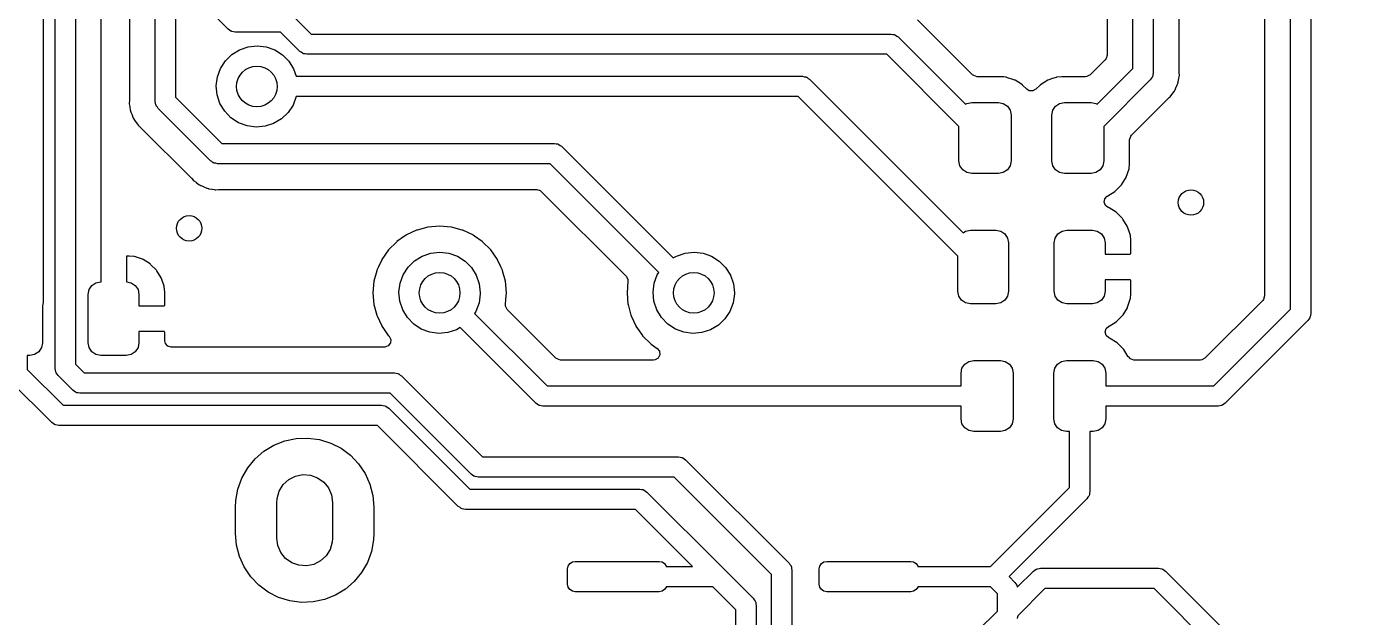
# Model space of a CAD drawing. Extents: x 83 to 135, y -230 to -45.
# Drawn here: x 108.46 to 134.55, y -110.03 to -98.39 of the extents above; entities that cross this region are included whole.
import ezdxf

# ---------------------------------------------------------------- set-up
doc = ezdxf.new("R2010")
doc.units = 0
doc.layers.add('BLACK', color=7, linetype='CONTINUOUS')

msp = doc.modelspace()

# ---------------------------------------------------------------- linework, layer by layer
at = {"layer": 'BLACK', "linetype": 'CONTINUOUS'}
for p, q in [((108.785, -73.149), (108.785, -103.825)), ((109.02, -105.122), (109.02, -73.2787)), ((109.42, -73.3618), (109.42, -105.039)), ((109.928, -103.415), (109.928, -73.6247)), ((110.482, -86.1517), (110.482, -99.8337)), ((110.991, -99.8626), (110.991, -86.1267)), ((111.391, -86.2099), (111.391, -99.7797)), ((133.328, -103.956), (133.328, -92.5661)), ((133.728, -92.4833), (133.728, -104.039)), ((132.819, -92.829), (132.819, -103.693)), ((130.228, -99.2153), (130.228, -96.558)), ((130.628, -96.558), (130.628, -99.2985)), ((129.72, -97.1925), (129.72, -98.9525)), ((131.137, -99.2735), (131.137, -97.1925)), ((112.422, -98.4394), (111.649, -97.666)), ((113.679, -98.1566), (114.058, -98.5355)), ((127.074, -99.3386), (125.99, -98.255)), ((112.45, -98.4572), (112.422, -98.4394)), ((112.477, -98.4781), (112.45, -98.4572)), ((112.488, -98.4806), (112.477, -98.4781)), ((112.498, -98.4868), (112.488, -98.4806)), ((112.531, -98.4905), (112.498, -98.4868)), ((112.563, -98.498), (112.531, -98.4905)), ((113.455, -98.498), (112.563, -98.498)), ((113.834, -98.8769), (113.455, -98.498)), ((114.058, -98.5355), (125.469, -98.5355)), ((125.469, -98.5355), (125.502, -98.543)), ((125.502, -98.543), (125.535, -98.5468)), ((125.535, -98.5468), (125.545, -98.5529)), ((125.545, -98.5529), (125.556, -98.5554)), ((125.556, -98.5554), (125.582, -98.5763)), ((125.582, -98.5763), (125.61, -98.5941)), ((125.61, -98.5941), (126.935, -99.919)), ((112.497, -98.9376), (112.649, -98.8441)), ((112.649, -98.8441), (112.818, -98.7867)), ((112.818, -98.7867), (112.996, -98.768)), ((112.996, -98.768), (113.173, -98.7891)), ((113.173, -98.7891), (113.341, -98.849)), ((113.341, -98.849), (113.491, -98.9445)), ((113.862, -98.8947), (113.834, -98.8769)), ((112.273, -99.2123), (112.37, -99.0624)), ((112.37, -99.0624), (112.497, -98.9376)), ((113.491, -98.9445), (113.617, -99.0711)), ((113.617, -99.0711), (113.711, -99.2223)), ((113.888, -98.9156), (113.862, -98.8947)), ((113.9, -98.9182), (113.888, -98.9156)), ((113.909, -98.9243), (113.9, -98.9182)), ((113.943, -98.928), (113.909, -98.9243)), ((113.975, -98.9355), (113.943, -98.928)), ((125.386, -98.9355), (113.975, -98.9355)), ((126.805, -100.354), (125.386, -98.9355)), ((129.683, -99.0416), (129.386, -99.3386)), ((129.7, -99.0206), (129.683, -99.0416)), ((129.72, -98.9525), (129.7, -99.0206)), ((112.19, -99.5568), (112.212, -99.3799)), ((112.212, -99.3799), (112.273, -99.2123)), ((113.711, -99.2223), (113.762, -99.368)), ((113.762, -99.368), (123.724, -99.368)), ((123.724, -99.368), (123.757, -99.3755)), ((123.757, -99.3755), (123.79, -99.3792)), ((123.79, -99.3792), (123.8, -99.3854)), ((123.8, -99.3854), (123.811, -99.3879)), ((123.811, -99.3879), (123.837, -99.4088)), ((127.095, -99.3555), (127.074, -99.3386)), ((127.163, -99.3755), (127.095, -99.3555)), ((127.63, -99.3755), (127.163, -99.3755)), ((127.685, -99.3811), (127.63, -99.3755)), ((127.728, -99.3855), (127.685, -99.3811)), ((127.735, -99.3862), (127.728, -99.3855)), ((127.728, -99.3855), (127.728, -99.3855)), ((127.741, -99.3884), (127.735, -99.3862)), ((127.742, -99.3887), (127.741, -99.3884)), ((127.741, -99.3884), (127.741, -99.3884)), ((127.903, -99.4419), (127.742, -99.3887)), ((128.717, -99.3887), (128.647, -99.4123)), ((128.724, -99.3865), (128.717, -99.3887)), ((128.717, -99.3887), (128.717, -99.3887)), ((128.731, -99.3858), (128.724, -99.3865)), ((128.826, -99.3758), (128.731, -99.3858)), ((128.731, -99.3858), (128.731, -99.3858)), ((128.83, -99.3755), (128.826, -99.3758)), ((128.826, -99.3758), (128.826, -99.3758)), ((129.297, -99.3755), (128.83, -99.3755)), ((129.324, -99.3726), (129.297, -99.3755)), ((129.386, -99.3386), (129.324, -99.3726)), ((129.525, -99.919), (130.228, -99.2153)), ((130.608, -99.3852), (130.588, -99.4113)), ((130.611, -99.374), (130.608, -99.3852)), ((130.617, -99.3642), (130.611, -99.374)), ((130.621, -99.331), (130.617, -99.3642)), ((130.628, -99.2985), (130.621, -99.331)), ((131.128, -99.4123), (131.129, -99.4058)), ((131.129, -99.4058), (131.135, -99.3758)), ((131.135, -99.3758), (131.141, -99.3429)), ((131.137, -99.2807), (131.137, -99.2735)), ((131.138, -99.3018), (131.137, -99.2807)), ((131.141, -99.3429), (131.138, -99.3018)), ((112.207, -99.7343), (112.19, -99.5568)), ((123.837, -99.4088), (123.865, -99.4266)), ((123.865, -99.4266), (126.888, -102.449)), ((127.909, -99.4457), (127.903, -99.4419)), ((127.986, -99.4931), (127.909, -99.4457)), ((127.909, -99.4457), (127.909, -99.4457)), ((128.053, -99.5347), (127.986, -99.4931)), ((128.058, -99.5399), (128.053, -99.5347)), ((128.141, -99.6223), (128.058, -99.5399)), ((128.186, -99.6512), (128.141, -99.6223)), ((128.257, -99.6562), (128.186, -99.6512)), ((128.319, -99.6221), (128.257, -99.6562)), ((128.4, -99.5407), (128.319, -99.6221)), ((128.406, -99.5355), (128.4, -99.5407)), ((128.556, -99.4424), (128.406, -99.5355)), ((128.647, -99.4123), (128.556, -99.4424)), ((130.57, -99.4395), (129.655, -100.354)), ((130.588, -99.4113), (130.57, -99.4395)), ((131.039, -99.6678), (131.042, -99.6609)), ((131.042, -99.6609), (131.043, -99.6586)), ((131.043, -99.6586), (131.052, -99.644)), ((131.052, -99.644), (131.053, -99.6416)), ((131.053, -99.6416), (131.057, -99.6354)), ((131.057, -99.6354), (131.081, -99.5758)), ((131.081, -99.5758), (131.083, -99.5698)), ((131.083, -99.5698), (131.099, -99.5355)), ((131.099, -99.5355), (131.109, -99.5115)), ((131.109, -99.5115), (131.111, -99.5041)), ((131.111, -99.5041), (131.112, -99.5015)), ((131.112, -99.5015), (131.116, -99.4853)), ((131.116, -99.4853), (131.117, -99.4827)), ((131.117, -99.4827), (131.12, -99.4756)), ((131.12, -99.4756), (131.128, -99.4123)), ((110.482, -99.8422), (110.478, -99.8999)), ((110.478, -99.8999), (110.48, -99.9074)), ((110.48, -99.9074), (110.48, -99.9074)), ((110.48, -99.9074), (110.489, -99.9629)), ((110.482, -99.8337), (110.482, -99.8422)), ((110.998, -99.8951), (110.991, -99.8626)), ((111.002, -99.9284), (110.998, -99.8951)), ((111.008, -99.9381), (111.002, -99.9284)), ((111.391, -99.7797), (112.3, -100.689)), ((112.264, -99.9036), (112.207, -99.7343)), ((112.356, -100.056), (112.264, -99.9036)), ((113.764, -99.768), (113.702, -99.9337)), ((123.641, -99.768), (113.764, -99.768)), ((126.78, -102.907), (123.641, -99.768)), ((126.935, -99.919), (126.959, -99.903)), ((126.959, -99.903), (127.055, -99.884)), ((127.055, -99.884), (127.58, -99.884)), ((127.58, -99.884), (127.676, -99.903)), ((127.676, -99.903), (127.757, -99.9572)), ((128.703, -99.9572), (128.784, -99.903)), ((128.784, -99.903), (128.88, -99.884)), ((128.88, -99.884), (129.405, -99.884)), ((129.405, -99.884), (129.501, -99.903)), ((129.501, -99.903), (129.525, -99.919)), ((130.2, -100.528), (130.909, -99.8196)), ((130.909, -99.8196), (130.915, -99.8137)), ((130.915, -99.8137), (130.944, -99.7885)), ((130.944, -99.7885), (130.959, -99.7757)), ((130.959, -99.7757), (130.996, -99.7234)), ((130.996, -99.7234), (130.999, -99.7181)), ((130.999, -99.7181), (131.034, -99.6738)), ((131.034, -99.6738), (131.039, -99.6678)), ((110.489, -99.9629), (110.49, -99.9694)), ((110.49, -99.9694), (110.498, -100.033)), ((110.498, -100.033), (110.501, -100.04)), ((110.501, -100.04), (110.501, -100.043)), ((110.501, -100.043), (110.506, -100.059)), ((110.506, -100.059), (110.506, -100.061)), ((110.506, -100.061), (110.508, -100.069)), ((110.508, -100.069), (110.511, -100.076)), ((110.511, -100.076), (110.533, -100.127)), ((110.533, -100.127), (110.536, -100.133)), ((110.536, -100.133), (110.558, -100.193)), ((111.011, -99.9493), (111.008, -99.9381)), ((111.032, -99.9754), (111.011, -99.9493)), ((111.049, -100.004), (111.032, -99.9754)), ((112.076, -101.03), (111.049, -100.004)), ((112.48, -100.184), (112.356, -100.056)), ((112.629, -100.282), (112.48, -100.184)), ((113.603, -100.082), (113.474, -100.205)), ((113.702, -99.9337), (113.603, -100.082)), ((127.757, -99.9572), (127.811, -100.038)), ((127.811, -100.038), (127.83, -100.134)), ((127.83, -100.134), (127.83, -101.034)), ((128.63, -100.134), (128.649, -100.038)), ((128.63, -101.034), (128.63, -100.134)), ((128.649, -100.038), (128.703, -99.9572)), ((110.558, -100.193), (110.563, -100.199)), ((110.563, -100.199), (110.564, -100.202)), ((110.564, -100.202), (110.572, -100.217)), ((110.572, -100.217), (110.574, -100.219)), ((110.574, -100.219), (110.577, -100.226)), ((110.577, -100.226), (110.581, -100.232)), ((110.581, -100.232), (110.616, -100.277)), ((110.616, -100.277), (110.619, -100.282)), ((110.619, -100.282), (110.651, -100.328)), ((110.651, -100.328), (110.651, -100.328)), ((110.651, -100.328), (110.656, -100.335)), ((110.656, -100.335), (110.661, -100.34)), ((110.661, -100.34), (110.661, -100.34)), ((110.661, -100.34), (110.702, -100.376)), ((110.702, -100.376), (110.707, -100.381)), ((110.707, -100.381), (111.696, -101.369)), ((112.796, -100.344), (112.629, -100.282)), ((112.973, -100.368), (112.796, -100.344)), ((113.151, -100.352), (112.973, -100.368)), ((113.32, -100.297), (113.151, -100.352)), ((113.474, -100.205), (113.32, -100.297)), ((126.805, -101.034), (126.805, -100.354)), ((129.655, -100.354), (129.655, -101.034)), ((112.3, -100.689), (118.843, -100.689)), ((118.843, -100.689), (118.876, -100.696)), ((118.876, -100.696), (118.909, -100.7)), ((118.909, -100.7), (118.919, -100.706)), ((118.919, -100.706), (118.93, -100.709)), ((118.93, -100.709), (118.956, -100.73)), ((130.163, -100.617), (130.184, -100.549)), ((130.163, -101.084), (130.163, -100.617)), ((130.184, -100.549), (130.2, -100.528)), ((118.956, -100.73), (118.984, -100.747)), ((118.984, -100.747), (121.183, -102.946)), ((112.104, -101.048), (112.076, -101.03)), ((112.13, -101.069), (112.104, -101.048)), ((112.141, -101.071), (112.13, -101.069)), ((112.151, -101.078), (112.141, -101.071)), ((112.184, -101.081), (112.151, -101.078)), ((112.217, -101.089), (112.184, -101.081)), ((118.76, -101.089), (112.217, -101.089)), ((120.9, -103.229), (118.76, -101.089)), ((126.824, -101.13), (126.805, -101.034)), ((126.878, -101.211), (126.824, -101.13)), ((126.959, -101.265), (126.878, -101.211)), ((127.757, -101.211), (127.676, -101.265)), ((127.811, -101.13), (127.757, -101.211)), ((127.83, -101.034), (127.811, -101.13)), ((128.649, -101.13), (128.63, -101.034)), ((128.703, -101.211), (128.649, -101.13)), ((128.784, -101.265), (128.703, -101.211)), ((129.582, -101.211), (129.501, -101.265)), ((129.636, -101.13), (129.582, -101.211)), ((129.655, -101.034), (129.636, -101.13)), ((130.097, -101.357), (130.153, -101.189)), ((130.153, -101.189), (130.163, -101.084)), ((111.696, -101.369), (111.702, -101.376)), ((111.702, -101.376), (111.74, -101.419)), ((111.74, -101.419), (111.746, -101.424)), ((111.746, -101.424), (111.792, -101.456)), ((111.792, -101.456), (111.797, -101.46)), ((111.797, -101.46), (111.847, -101.499)), ((127.055, -101.284), (126.959, -101.265)), ((127.58, -101.284), (127.055, -101.284)), ((127.676, -101.265), (127.58, -101.284)), ((128.88, -101.284), (128.784, -101.265)), ((129.405, -101.284), (128.88, -101.284)), ((129.501, -101.265), (129.405, -101.284)), ((130.004, -101.507), (130.068, -101.403)), ((130.068, -101.403), (130.093, -101.363)), ((130.093, -101.363), (130.097, -101.357)), ((130.093, -101.363), (130.093, -101.363)), ((111.847, -101.499), (111.854, -101.502)), ((111.854, -101.502), (111.857, -101.504)), ((111.857, -101.504), (111.871, -101.512)), ((111.871, -101.512), (111.874, -101.513)), ((111.874, -101.513), (111.88, -101.518)), ((111.88, -101.518), (111.887, -101.521)), ((111.887, -101.521), (111.887, -101.521)), ((111.887, -101.521), (111.939, -101.541)), ((111.939, -101.541), (111.946, -101.544)), ((111.946, -101.544), (112.004, -101.57)), ((112.004, -101.57), (112.011, -101.571)), ((112.011, -101.571), (112.014, -101.572)), ((112.014, -101.572), (112.03, -101.577)), ((112.03, -101.577), (112.033, -101.577)), ((112.033, -101.577), (112.04, -101.58)), ((112.04, -101.58), (112.047, -101.581)), ((112.047, -101.581), (112.103, -101.588)), ((112.103, -101.588), (112.11, -101.589)), ((112.11, -101.589), (112.148, -101.597)), ((112.148, -101.597), (112.172, -101.601)), ((112.172, -101.601), (112.18, -101.601)), ((112.18, -101.601), (112.235, -101.598)), ((112.18, -101.601), (112.18, -101.601)), ((112.235, -101.598), (112.242, -101.597)), ((112.242, -101.597), (118.497, -101.597)), ((118.497, -101.597), (118.565, -101.617)), ((118.565, -101.617), (118.586, -101.634)), ((118.586, -101.634), (120.256, -103.304)), ((129.675, -101.78), (129.723, -101.728)), ((129.723, -101.728), (129.726, -101.727)), ((129.726, -101.727), (129.729, -101.726)), ((129.729, -101.726), (129.735, -101.722)), ((129.735, -101.722), (129.873, -101.636)), ((129.873, -101.636), (129.879, -101.632)), ((129.879, -101.632), (130.004, -101.507)), ((129.662, -101.85), (129.675, -101.78)), ((129.69, -101.915), (129.662, -101.85)), ((129.74, -101.95), (129.69, -101.915)), ((129.739, -101.952), (129.74, -101.95)), ((129.759, -101.961), (129.739, -101.952)), ((129.897, -102.046), (129.759, -101.961)), ((129.908, -102.055), (129.897, -102.046)), ((130.023, -102.17), (129.908, -102.055)), ((130.032, -102.181), (130.023, -102.17)), ((130.117, -102.319), (130.032, -102.181)), ((115.897, -102.517), (115.746, -102.623)), ((115.929, -102.494), (115.897, -102.517)), ((115.934, -102.492), (115.929, -102.494)), ((116.132, -102.4), (115.934, -102.492)), ((115.934, -102.492), (115.934, -102.492)), ((116.137, -102.398), (116.132, -102.4)), ((116.132, -102.4), (116.132, -102.4)), ((116.142, -102.396), (116.137, -102.398)), ((116.353, -102.34), (116.142, -102.396)), ((116.142, -102.396), (116.142, -102.396)), ((116.358, -102.338), (116.353, -102.34)), ((116.353, -102.34), (116.353, -102.34)), ((116.586, -102.319), (116.358, -102.338)), ((116.814, -102.338), (116.586, -102.319)), ((116.819, -102.34), (116.814, -102.338)), ((117.03, -102.396), (116.819, -102.34)), ((116.819, -102.34), (116.819, -102.34)), ((117.035, -102.398), (117.03, -102.396)), ((117.03, -102.396), (117.03, -102.396)), ((117.04, -102.4), (117.035, -102.398)), ((117.238, -102.492), (117.04, -102.4)), ((117.04, -102.4), (117.04, -102.4)), ((117.243, -102.494), (117.238, -102.492)), ((117.238, -102.492), (117.238, -102.492)), ((117.275, -102.517), (117.243, -102.494)), ((117.426, -102.623), (117.275, -102.517)), ((126.888, -102.449), (126.934, -102.418)), ((126.934, -102.418), (127.03, -102.399)), ((127.03, -102.399), (127.53, -102.399)), ((127.53, -102.399), (127.626, -102.418)), ((127.626, -102.418), (127.707, -102.472)), ((127.707, -102.472), (127.761, -102.553)), ((128.699, -102.553), (128.753, -102.472)), ((128.753, -102.472), (128.834, -102.418)), ((128.834, -102.418), (128.93, -102.399)), ((128.93, -102.399), (129.43, -102.399)), ((129.43, -102.399), (129.526, -102.418)), ((129.526, -102.418), (129.607, -102.472)), ((129.607, -102.472), (129.661, -102.553)), ((130.123, -102.332), (130.117, -102.319)), ((130.175, -102.486), (130.123, -102.332)), ((130.178, -102.5), (130.175, -102.486)), ((130.188, -102.595), (130.178, -102.5)), ((115.58, -102.788), (115.448, -102.975)), ((115.742, -102.626), (115.58, -102.788)), ((115.746, -102.623), (115.742, -102.626)), ((115.746, -102.623), (115.746, -102.623)), ((117.43, -102.626), (117.426, -102.623)), ((117.426, -102.623), (117.426, -102.623)), ((117.592, -102.788), (117.43, -102.626)), ((117.724, -102.975), (117.592, -102.788)), ((127.761, -102.553), (127.78, -102.649)), ((127.78, -102.649), (127.78, -103.599)), ((128.68, -102.649), (128.699, -102.553)), ((128.68, -103.599), (128.68, -102.649)), ((129.661, -102.553), (129.68, -102.649)), ((129.68, -102.649), (129.68, -102.87)), ((130.188, -102.602), (130.188, -102.595)), ((130.188, -102.856), (130.188, -102.602)), ((110.426, -102.913), (110.424, -102.921)), ((110.424, -102.921), (110.424, -103.416)), ((110.427, -102.911), (110.426, -102.913)), ((110.442, -102.907), (110.427, -102.911)), ((110.467, -102.907), (110.442, -102.907)), ((110.474, -102.907), (110.467, -102.907)), ((110.568, -102.917), (110.474, -102.907)), ((110.581, -102.92), (110.568, -102.917)), ((110.736, -102.971), (110.581, -102.92)), ((110.749, -102.977), (110.736, -102.971)), ((110.887, -103.062), (110.749, -102.977)), ((115.446, -102.98), (115.382, -103.117)), ((115.448, -102.975), (115.446, -102.98)), ((115.446, -102.98), (115.446, -102.98)), ((115.966, -103.126), (116.093, -103.002)), ((116.093, -103.002), (116.245, -102.908)), ((116.245, -102.908), (116.414, -102.851)), ((116.414, -102.851), (116.592, -102.832)), ((116.592, -102.832), (116.769, -102.853)), ((116.769, -102.853), (116.937, -102.913)), ((116.937, -102.913), (117.087, -103.009)), ((117.087, -103.009), (117.213, -103.135)), ((117.726, -102.98), (117.724, -102.975)), ((117.79, -103.117), (117.726, -102.98)), ((117.726, -102.98), (117.726, -102.98)), ((121.183, -102.946), (121.245, -102.908)), ((121.245, -102.908), (121.414, -102.851)), ((121.414, -102.851), (121.592, -102.832)), ((121.592, -102.832), (121.769, -102.853)), ((121.769, -102.853), (121.937, -102.913)), ((121.937, -102.913), (122.087, -103.009)), ((122.087, -103.009), (122.213, -103.135)), ((126.78, -103.599), (126.78, -102.907)), ((129.68, -102.87), (130.17, -102.87)), ((130.17, -102.87), (130.185, -102.866)), ((130.185, -102.866), (130.186, -102.864)), ((130.186, -102.864), (130.188, -102.856)), ((110.898, -103.071), (110.887, -103.062)), ((111.013, -103.186), (110.898, -103.071)), ((111.022, -103.197), (111.013, -103.186)), ((111.107, -103.335), (111.022, -103.197)), ((115.348, -103.197), (115.292, -103.404)), ((115.35, -103.188), (115.348, -103.197)), ((115.352, -103.183), (115.35, -103.188)), ((115.35, -103.188), (115.35, -103.188)), ((115.382, -103.117), (115.352, -103.183)), ((115.808, -103.444), (115.869, -103.276)), ((115.869, -103.276), (115.966, -103.126)), ((117.213, -103.135), (117.307, -103.286)), ((117.307, -103.286), (117.366, -103.455)), ((117.82, -103.183), (117.79, -103.117)), ((117.822, -103.188), (117.82, -103.183)), ((117.824, -103.197), (117.822, -103.188)), ((117.822, -103.188), (117.822, -103.188)), ((117.88, -103.404), (117.824, -103.197)), ((120.256, -103.304), (120.29, -103.366)), ((120.808, -103.444), (120.869, -103.276)), ((120.869, -103.276), (120.9, -103.229)), ((122.213, -103.135), (122.307, -103.286)), ((122.307, -103.286), (122.366, -103.455)), ((109.67, -103.665), (109.689, -103.569)), ((109.689, -103.569), (109.743, -103.488)), ((109.743, -103.488), (109.824, -103.434)), ((109.824, -103.434), (109.92, -103.415)), ((109.92, -103.415), (109.928, -103.415)), ((110.424, -103.416), (110.516, -103.434)), ((110.516, -103.434), (110.597, -103.488)), ((110.597, -103.488), (110.651, -103.569)), ((110.651, -103.569), (110.67, -103.665)), ((111.113, -103.348), (111.107, -103.335)), ((111.165, -103.502), (111.113, -103.348)), ((111.168, -103.516), (111.165, -103.502)), ((111.178, -103.611), (111.168, -103.516)), ((115.292, -103.404), (115.273, -103.632)), ((115.786, -103.621), (115.808, -103.444)), ((117.366, -103.455), (117.386, -103.632)), ((117.899, -103.632), (117.88, -103.404)), ((120.292, -103.404), (120.273, -103.632)), ((120.29, -103.366), (120.292, -103.404)), ((120.786, -103.621), (120.808, -103.444)), ((122.366, -103.455), (122.386, -103.632)), ((130.174, -103.378), (129.68, -103.378)), ((129.68, -103.378), (129.68, -103.599)), ((130.182, -103.38), (130.174, -103.378)), ((130.184, -103.381), (130.182, -103.38)), ((130.188, -103.396), (130.184, -103.381)), ((130.188, -103.646), (130.188, -103.396)), ((108.785, -103.825), (108.778, -103.858)), ((109.67, -104.615), (109.67, -103.665)), ((110.67, -103.665), (110.67, -103.886)), ((111.178, -103.618), (111.178, -103.611)), ((111.178, -103.872), (111.178, -103.618)), ((115.273, -103.632), (115.292, -103.86)), ((115.803, -103.798), (115.786, -103.621)), ((115.86, -103.968), (115.803, -103.798)), ((117.361, -103.831), (117.298, -103.998)), ((117.386, -103.654), (117.361, -103.831)), ((117.386, -103.632), (117.386, -103.654)), ((117.88, -103.86), (117.889, -103.754)), ((117.889, -103.754), (117.899, -103.632)), ((120.273, -103.632), (120.292, -103.86)), ((120.803, -103.798), (120.786, -103.621)), ((120.86, -103.968), (120.803, -103.798)), ((122.361, -103.831), (122.298, -103.998)), ((122.386, -103.654), (122.361, -103.831)), ((122.386, -103.632), (122.386, -103.654)), ((126.799, -103.695), (126.78, -103.599)), ((126.853, -103.776), (126.799, -103.695)), ((126.934, -103.83), (126.853, -103.776)), ((127.03, -103.849), (126.934, -103.83)), ((127.626, -103.83), (127.53, -103.849)), ((127.707, -103.776), (127.626, -103.83)), ((127.761, -103.695), (127.707, -103.776)), ((127.78, -103.599), (127.761, -103.695)), ((128.699, -103.695), (128.68, -103.599)), ((128.753, -103.776), (128.699, -103.695)), ((128.834, -103.83), (128.753, -103.776)), ((128.93, -103.849), (128.834, -103.83)), ((129.526, -103.83), (129.43, -103.849)), ((129.607, -103.776), (129.526, -103.83)), ((129.661, -103.695), (129.607, -103.776)), ((129.68, -103.599), (129.661, -103.695)), ((130.124, -103.915), (130.175, -103.76)), ((130.175, -103.76), (130.178, -103.747)), ((130.178, -103.747), (130.188, -103.653)), ((130.188, -103.653), (130.188, -103.646)), ((132.782, -103.782), (131.646, -104.919)), ((132.799, -103.761), (132.782, -103.782)), ((132.819, -103.693), (132.799, -103.761)), ((108.774, -103.891), (108.77, -103.897)), ((108.77, -103.897), (108.77, -104.615)), ((108.778, -103.858), (108.774, -103.891)), ((110.67, -103.886), (111.16, -103.886)), ((111.16, -103.886), (111.175, -103.882)), ((111.175, -103.882), (111.176, -103.88)), ((111.176, -103.88), (111.178, -103.872)), ((115.292, -103.86), (115.294, -103.865)), ((115.294, -103.865), (115.294, -103.865)), ((115.294, -103.865), (115.35, -104.073)), ((115.35, -104.073), (115.352, -104.081)), ((115.352, -104.081), (115.354, -104.086)), ((115.354, -104.086), (115.354, -104.086)), ((115.354, -104.086), (115.446, -104.284)), ((115.952, -104.12), (115.86, -103.968)), ((117.298, -103.998), (117.272, -104.036)), ((117.272, -104.036), (118.701, -105.464)), ((117.882, -103.898), (117.88, -103.86)), ((117.916, -103.96), (117.882, -103.898)), ((118.875, -104.919), (117.916, -103.96)), ((120.292, -103.86), (120.294, -103.865)), ((120.294, -103.865), (120.294, -103.865)), ((120.294, -103.865), (120.35, -104.073)), ((120.35, -104.073), (120.352, -104.081)), ((120.352, -104.081), (120.354, -104.086)), ((120.354, -104.086), (120.354, -104.086)), ((120.354, -104.086), (120.446, -104.284)), ((120.952, -104.12), (120.86, -103.968)), ((122.298, -103.998), (122.199, -104.146)), ((127.53, -103.849), (127.03, -103.849)), ((129.43, -103.849), (128.93, -103.849)), ((129.909, -104.192), (130.024, -104.077)), ((130.024, -104.077), (130.033, -104.066)), ((130.033, -104.066), (130.118, -103.928)), ((130.118, -103.928), (130.124, -103.915)), ((131.819, -105.464), (133.328, -103.956)), ((133.72, -104.071), (133.717, -104.105)), ((133.728, -104.039), (133.72, -104.071)), ((115.446, -104.284), (115.446, -104.284)), ((115.446, -104.284), (115.448, -104.289)), ((115.448, -104.289), (115.48, -104.334)), ((115.48, -104.334), (115.576, -104.47)), ((116.076, -104.248), (115.952, -104.12)), ((116.225, -104.346), (116.076, -104.248)), ((116.392, -104.408), (116.225, -104.346)), ((116.916, -104.361), (116.747, -104.416)), ((116.989, -104.318), (116.916, -104.361)), ((118.477, -105.805), (116.989, -104.318)), ((120.446, -104.284), (120.446, -104.284)), ((120.446, -104.284), (120.448, -104.289)), ((120.448, -104.289), (120.48, -104.334)), ((120.48, -104.334), (120.576, -104.47)), ((121.076, -104.248), (120.952, -104.12)), ((121.225, -104.346), (121.076, -104.248)), ((121.392, -104.408), (121.225, -104.346)), ((121.916, -104.361), (121.747, -104.416)), ((122.07, -104.269), (121.916, -104.361)), ((122.199, -104.146), (122.07, -104.269)), ((129.682, -104.402), (129.703, -104.334)), ((129.703, -104.334), (129.755, -104.289)), ((129.755, -104.289), (129.76, -104.286)), ((129.76, -104.286), (129.898, -104.201)), ((129.898, -104.201), (129.909, -104.192)), ((133.669, -104.18), (132.043, -105.806)), ((133.687, -104.152), (133.669, -104.18)), ((133.708, -104.125), (133.687, -104.152)), ((133.71, -104.114), (133.708, -104.125)), ((133.717, -104.105), (133.71, -104.114)), ((108.77, -104.615), (108.751, -104.711)), ((109.689, -104.711), (109.67, -104.615)), ((110.67, -104.615), (110.651, -104.711)), ((111.164, -104.394), (110.67, -104.394)), ((110.67, -104.394), (110.67, -104.615)), ((111.172, -104.396), (111.164, -104.394)), ((111.174, -104.397), (111.172, -104.396)), ((111.178, -104.412), (111.174, -104.397)), ((111.178, -104.575), (111.178, -104.412)), ((111.189, -104.628), (111.178, -104.575)), ((115.576, -104.47), (115.58, -104.476)), ((115.619, -104.62), (115.576, -104.676)), ((115.58, -104.476), (115.59, -104.486)), ((115.59, -104.486), (115.624, -104.549)), ((115.624, -104.549), (115.619, -104.62)), ((116.569, -104.432), (116.392, -104.408)), ((116.747, -104.416), (116.569, -104.432)), ((120.576, -104.47), (120.58, -104.476)), ((120.58, -104.476), (120.742, -104.638)), ((121.569, -104.432), (121.392, -104.408)), ((121.747, -104.416), (121.569, -104.432)), ((129.702, -104.47), (129.682, -104.402)), ((129.755, -104.517), (129.702, -104.47)), ((129.761, -104.52), (129.755, -104.517)), ((129.768, -104.522), (129.761, -104.52)), ((129.918, -104.615), (129.768, -104.522)), ((130.043, -104.74), (129.918, -104.615)), ((108.52, -104.865), (108.47, -104.865)), ((108.47, -104.865), (108.47, -105.139)), ((108.616, -104.846), (108.52, -104.865)), ((108.697, -104.792), (108.616, -104.846)), ((108.751, -104.711), (108.697, -104.792)), ((109.743, -104.792), (109.689, -104.711)), ((109.824, -104.846), (109.743, -104.792)), ((109.92, -104.865), (109.824, -104.846)), ((110.42, -104.865), (109.92, -104.865)), ((110.516, -104.846), (110.42, -104.865)), ((110.597, -104.792), (110.516, -104.846)), ((110.651, -104.711), (110.597, -104.792)), ((111.236, -104.681), (111.189, -104.628)), ((111.304, -104.701), (111.236, -104.681)), ((115.501, -104.701), (111.304, -104.701)), ((115.51, -104.701), (115.501, -104.701)), ((115.576, -104.676), (115.51, -104.701)), ((120.742, -104.638), (120.746, -104.641)), ((120.746, -104.641), (120.746, -104.641)), ((120.746, -104.641), (120.868, -104.726)), ((120.868, -104.726), (120.912, -104.782)), ((120.919, -104.852), (120.887, -104.916)), ((120.912, -104.782), (120.919, -104.852)), ((130.047, -104.746), (130.043, -104.74)), ((130.137, -104.89), (130.047, -104.746)), ((108.47, -105.139), (109.176, -105.845)), ((109.027, -105.154), (109.02, -105.122)), ((109.42, -105.039), (109.591, -105.21)), ((118.896, -104.935), (118.875, -104.919)), ((118.964, -104.956), (118.896, -104.935)), ((120.795, -104.956), (118.964, -104.956)), ((120.826, -104.952), (120.795, -104.956)), ((120.887, -104.916), (120.826, -104.952)), ((126.845, -105.214), (126.864, -105.118)), ((126.864, -105.118), (126.918, -105.037)), ((126.918, -105.037), (126.999, -104.983)), ((126.999, -104.983), (127.095, -104.964)), ((127.095, -104.964), (127.62, -104.964)), ((127.62, -104.964), (127.716, -104.983)), ((127.716, -104.983), (127.797, -105.037)), ((127.797, -105.037), (127.851, -105.118)), ((127.851, -105.118), (127.87, -105.214)), ((128.67, -105.214), (128.689, -105.118)), ((128.689, -105.118), (128.743, -105.037)), ((128.743, -105.037), (128.824, -104.983)), ((128.824, -104.983), (128.92, -104.964)), ((128.92, -104.964), (129.445, -104.964)), ((129.445, -104.964), (129.541, -104.983)), ((129.541, -104.983), (129.622, -105.037)), ((129.622, -105.037), (129.676, -105.118)), ((129.676, -105.118), (129.695, -105.214)), ((130.138, -104.889), (130.137, -104.89)), ((130.178, -104.935), (130.138, -104.889)), ((130.246, -104.956), (130.178, -104.935)), ((131.557, -104.956), (130.246, -104.956)), ((131.583, -104.953), (131.557, -104.956)), ((131.646, -104.919), (131.583, -104.953)), ((108.952, -106.186), (108.128, -105.363)), ((109.031, -105.188), (109.027, -105.154)), ((109.037, -105.197), (109.031, -105.188)), ((109.04, -105.209), (109.037, -105.197)), ((109.061, -105.235), (109.04, -105.209)), ((109.078, -105.263), (109.061, -105.235)), ((109.367, -105.551), (109.078, -105.263)), ((109.591, -105.21), (115.697, -105.21)), ((115.697, -105.21), (115.73, -105.217)), ((115.73, -105.217), (115.763, -105.221)), ((115.763, -105.221), (115.773, -105.227)), ((115.773, -105.227), (115.784, -105.23)), ((115.784, -105.23), (115.81, -105.251)), ((115.81, -105.251), (115.838, -105.269)), ((115.838, -105.269), (117.431, -106.861)), ((126.845, -105.464), (126.845, -105.214)), ((127.87, -105.214), (127.87, -106.114)), ((128.67, -106.114), (128.67, -105.214)), ((129.695, -105.214), (129.695, -105.464)), ((109.395, -105.569), (109.367, -105.551)), ((109.421, -105.59), (109.395, -105.569)), ((109.432, -105.593), (109.421, -105.59)), ((109.442, -105.599), (109.432, -105.593)), ((109.475, -105.603), (109.442, -105.599)), ((109.508, -105.61), (109.475, -105.603)), ((115.614, -105.61), (109.508, -105.61)), ((117.207, -107.202), (115.614, -105.61)), ((118.701, -105.464), (126.845, -105.464)), ((129.695, -105.464), (131.819, -105.464)), ((109.176, -105.845), (115.443, -105.845)), ((115.443, -105.845), (115.476, -105.852)), ((115.476, -105.852), (115.509, -105.856)), ((115.509, -105.856), (115.519, -105.862)), ((115.519, -105.862), (115.53, -105.865)), ((115.53, -105.865), (115.556, -105.886)), ((115.556, -105.886), (115.584, -105.904)), ((115.584, -105.904), (117.177, -107.496)), ((118.505, -105.823), (118.477, -105.805)), ((118.531, -105.844), (118.505, -105.823)), ((118.542, -105.847), (118.531, -105.844)), ((118.552, -105.853), (118.542, -105.847)), ((118.585, -105.857), (118.552, -105.853)), ((118.618, -105.864), (118.585, -105.857)), ((126.845, -105.864), (118.618, -105.864)), ((126.845, -106.114), (126.845, -105.864)), ((131.902, -105.864), (129.695, -105.864)), ((129.695, -105.864), (129.695, -106.114)), ((131.935, -105.857), (131.902, -105.864)), ((131.968, -105.853), (131.935, -105.857)), ((131.978, -105.847), (131.968, -105.853)), ((131.989, -105.844), (131.978, -105.847)), ((132.015, -105.823), (131.989, -105.844)), ((132.043, -105.806), (132.015, -105.823)), ((108.98, -106.204), (108.952, -106.186)), ((126.864, -106.21), (126.845, -106.114)), ((127.87, -106.114), (127.851, -106.21)), ((128.689, -106.21), (128.67, -106.114)), ((129.695, -106.114), (129.676, -106.21)), ((109.006, -106.225), (108.98, -106.204)), ((109.017, -106.228), (109.006, -106.225)), ((109.027, -106.234), (109.017, -106.228)), ((109.06, -106.238), (109.027, -106.234)), ((109.093, -106.245), (109.06, -106.238)), ((115.36, -106.245), (109.093, -106.245)), ((116.953, -107.837), (115.36, -106.245)), ((126.918, -106.291), (126.864, -106.21)), ((126.999, -106.345), (126.918, -106.291)), ((127.095, -106.364), (126.999, -106.345)), ((127.62, -106.364), (127.095, -106.364)), ((127.716, -106.345), (127.62, -106.364)), ((127.797, -106.291), (127.716, -106.345)), ((127.851, -106.21), (127.797, -106.291)), ((128.743, -106.291), (128.689, -106.21)), ((128.824, -106.345), (128.743, -106.291)), ((128.92, -106.364), (128.824, -106.345)), ((128.982, -106.364), (128.92, -106.364)), ((128.982, -107.463), (128.982, -106.364)), ((129.445, -106.364), (129.382, -106.364)), ((129.382, -106.364), (129.382, -107.546)), ((129.541, -106.345), (129.445, -106.364)), ((129.622, -106.291), (129.541, -106.345)), ((129.676, -106.21), (129.622, -106.291)), ((113.129, -106.751), (113.325, -106.632)), ((113.325, -106.632), (113.539, -106.547)), ((113.539, -106.547), (113.764, -106.5)), ((113.764, -106.5), (113.994, -106.492)), ((113.994, -106.492), (114.222, -106.522)), ((114.222, -106.522), (114.442, -106.59)), ((114.442, -106.59), (114.647, -106.694)), ((114.647, -106.694), (114.831, -106.831)), ((112.809, -107.08), (112.955, -106.902)), ((112.955, -106.902), (113.129, -106.751)), ((114.831, -106.831), (114.99, -106.998)), ((117.431, -106.861), (121.285, -106.861)), ((121.285, -106.861), (121.318, -106.868)), ((121.318, -106.868), (121.351, -106.872)), ((121.351, -106.872), (121.361, -106.878)), ((121.361, -106.878), (121.372, -106.881)), ((121.372, -106.881), (121.398, -106.902)), ((121.398, -106.902), (121.426, -106.92)), ((121.426, -106.92), (123.461, -108.954)), ((112.695, -107.28), (112.809, -107.08)), ((113.749, -107.241), (113.895, -107.211)), ((113.895, -107.211), (114.044, -107.222)), ((114.044, -107.222), (114.185, -107.273)), ((114.99, -106.998), (115.118, -107.189)), ((115.118, -107.189), (115.213, -107.398)), ((117.235, -107.22), (117.207, -107.202)), ((117.261, -107.241), (117.235, -107.22)), ((112.617, -107.496), (112.695, -107.28)), ((113.428, -107.536), (113.506, -107.409)), ((113.506, -107.409), (113.616, -107.308)), ((113.616, -107.308), (113.749, -107.241)), ((114.185, -107.273), (114.307, -107.359)), ((114.307, -107.359), (114.4, -107.475)), ((114.4, -107.475), (114.46, -107.612)), ((115.213, -107.398), (115.271, -107.621)), ((117.272, -107.244), (117.261, -107.241)), ((117.282, -107.25), (117.272, -107.244)), ((117.315, -107.254), (117.282, -107.25)), ((117.348, -107.261), (117.315, -107.254)), ((121.202, -107.261), (117.348, -107.261)), ((123.119, -109.178), (121.202, -107.261)), ((127.425, -109.02), (128.982, -107.463)), ((112.57, -107.85), (112.576, -107.722)), ((112.576, -107.722), (112.617, -107.496)), ((113.38, -107.76), (113.386, -107.68)), ((113.386, -107.68), (113.428, -107.536)), ((114.46, -107.612), (114.48, -107.76)), ((115.271, -107.621), (115.29, -107.85)), ((117.177, -107.496), (120.523, -107.496)), ((120.523, -107.496), (120.556, -107.503)), ((120.556, -107.503), (120.589, -107.507)), ((120.589, -107.507), (120.599, -107.513)), ((120.599, -107.513), (120.61, -107.516)), ((120.61, -107.516), (120.636, -107.537)), ((120.636, -107.537), (120.664, -107.555)), ((120.664, -107.555), (122.189, -109.079)), ((129.324, -107.687), (127.791, -109.22)), ((129.342, -107.659), (129.324, -107.687)), ((129.363, -107.633), (129.342, -107.659)), ((129.365, -107.621), (129.363, -107.633)), ((129.371, -107.612), (129.365, -107.621)), ((129.375, -107.578), (129.371, -107.612)), ((129.382, -107.546), (129.375, -107.578)), ((112.57, -108.37), (112.57, -107.85)), ((113.38, -108.46), (113.38, -107.76)), ((114.48, -107.76), (114.48, -108.46)), ((115.29, -107.85), (115.29, -108.37)), ((116.981, -107.855), (116.953, -107.837)), ((117.007, -107.876), (116.981, -107.855)), ((117.018, -107.879), (117.007, -107.876)), ((117.028, -107.885), (117.018, -107.879)), ((117.061, -107.889), (117.028, -107.885)), ((117.094, -107.896), (117.061, -107.889)), ((120.44, -107.896), (117.094, -107.896)), ((121.564, -109.02), (120.44, -107.896)), ((112.589, -108.599), (112.57, -108.37)), ((113.4, -108.608), (113.38, -108.46)), ((114.48, -108.46), (114.474, -108.54)), ((115.284, -108.498), (115.243, -108.724)), ((115.29, -108.37), (115.284, -108.498)), ((112.647, -108.822), (112.589, -108.599)), ((113.46, -108.745), (113.4, -108.608)), ((113.553, -108.861), (113.46, -108.745)), ((114.432, -108.684), (114.354, -108.811)), ((114.474, -108.54), (114.432, -108.684)), ((115.243, -108.724), (115.165, -108.94)), ((112.742, -109.031), (112.647, -108.822)), ((112.87, -109.222), (112.742, -109.031)), ((113.675, -108.947), (113.553, -108.861)), ((113.816, -108.998), (113.675, -108.947)), ((113.965, -109.009), (113.816, -108.998)), ((114.111, -108.979), (113.965, -109.009)), ((114.244, -108.912), (114.111, -108.979)), ((114.354, -108.811), (114.244, -108.912)), ((115.165, -108.94), (115.051, -109.14)), ((119.105, -109.07), (119.116, -109.013)), ((119.116, -109.013), (119.149, -108.964)), ((119.149, -108.964), (119.198, -108.931)), ((119.198, -108.931), (119.255, -108.92)), ((119.255, -108.92), (120.905, -108.92)), ((120.905, -108.92), (120.962, -108.931)), ((120.962, -108.931), (121.011, -108.964)), ((121.011, -108.964), (121.044, -109.013)), ((121.044, -109.013), (121.045, -109.02)), ((121.045, -109.02), (121.564, -109.02)), ((123.461, -108.954), (123.479, -108.983)), ((123.479, -108.983), (123.5, -109.009)), ((123.5, -109.009), (123.502, -109.02)), ((123.502, -109.02), (123.508, -109.03)), ((123.508, -109.03), (123.512, -109.063)), ((124.055, -109.07), (124.066, -109.013)), ((124.066, -109.013), (124.099, -108.964)), ((124.099, -108.964), (124.148, -108.931)), ((124.148, -108.931), (124.205, -108.92)), ((124.205, -108.92), (125.855, -108.92)), ((125.855, -108.92), (125.912, -108.931)), ((125.912, -108.931), (125.961, -108.964)), ((125.961, -108.964), (125.994, -109.013)), ((125.994, -109.013), (125.995, -109.02)), ((125.995, -109.02), (127.425, -109.02)), ((128.38, -109.063), (128.412, -109.055)), ((128.412, -109.055), (130.728, -109.055)), ((130.728, -109.055), (130.761, -109.063)), ((113.029, -109.389), (112.87, -109.222)), ((114.905, -109.318), (114.731, -109.469)), ((115.051, -109.14), (114.905, -109.318)), ((119.105, -109.37), (119.105, -109.07)), ((122.189, -109.079), (122.189, -109.079)), ((122.189, -109.079), (122.758, -109.648)), ((123.119, -113.077), (123.119, -109.178)), ((123.512, -109.063), (123.519, -109.096)), ((123.519, -109.096), (123.519, -112.83)), ((124.055, -109.37), (124.055, -109.07)), ((127.791, -109.22), (127.904, -109.333)), ((127.953, -109.431), (128.271, -109.114)), ((128.271, -109.114), (128.299, -109.096)), ((128.299, -109.096), (128.326, -109.075)), ((128.326, -109.075), (128.337, -109.073)), ((128.337, -109.073), (128.347, -109.067)), ((128.347, -109.067), (128.38, -109.063)), ((130.761, -109.063), (130.794, -109.067)), ((130.794, -109.067), (130.804, -109.073)), ((130.804, -109.073), (130.815, -109.075)), ((130.815, -109.075), (130.841, -109.096)), ((130.841, -109.096), (130.87, -109.114)), ((130.87, -109.114), (134.548, -112.793)), ((113.213, -109.526), (113.029, -109.389)), ((113.418, -109.63), (113.213, -109.526)), ((114.731, -109.469), (114.535, -109.588)), ((119.116, -109.427), (119.105, -109.37)), ((119.149, -109.476), (119.116, -109.427)), ((119.198, -109.509), (119.149, -109.476)), ((119.255, -109.52), (119.198, -109.509)), ((120.905, -109.52), (119.255, -109.52)), ((120.962, -109.509), (120.905, -109.52)), ((121.011, -109.476), (120.962, -109.509)), ((121.044, -109.427), (121.011, -109.476)), ((121.045, -109.42), (121.044, -109.427)), ((121.964, -109.42), (121.045, -109.42)), ((122.416, -109.872), (121.964, -109.42)), ((124.066, -109.427), (124.055, -109.37)), ((124.099, -109.476), (124.066, -109.427)), ((124.148, -109.509), (124.099, -109.476)), ((124.205, -109.52), (124.148, -109.509)), ((125.855, -109.52), (124.205, -109.52)), ((125.912, -109.509), (125.855, -109.52)), ((125.961, -109.476), (125.912, -109.509)), ((125.994, -109.427), (125.961, -109.476)), ((125.995, -109.42), (125.994, -109.427)), ((127.425, -109.42), (125.995, -109.42)), ((127.562, -109.557), (127.425, -109.42)), ((127.562, -109.899), (127.562, -109.557)), ((127.904, -109.333), (127.921, -109.361)), ((127.921, -109.361), (127.942, -109.387)), ((127.942, -109.387), (127.945, -109.398)), ((127.945, -109.398), (127.951, -109.408)), ((127.951, -109.408), (127.953, -109.431)), ((128.495, -109.455), (127.96, -109.991)), ((130.645, -109.455), (128.495, -109.455)), ((134.207, -113.017), (130.645, -109.455)), ((113.638, -109.698), (113.418, -109.63)), ((113.866, -109.728), (113.638, -109.698)), ((114.096, -109.72), (113.866, -109.728)), ((114.321, -109.673), (114.096, -109.72)), ((114.535, -109.588), (114.321, -109.673)), ((122.758, -109.648), (122.776, -109.676)), ((122.776, -109.676), (122.797, -109.703)), ((122.797, -109.703), (122.799, -109.714)), ((122.799, -109.714), (122.805, -109.724)), ((122.805, -109.724), (122.809, -109.757)), ((122.809, -109.757), (122.816, -109.789)), ((122.816, -109.789), (122.816, -112.893)), ((122.416, -112.81), (122.416, -109.872)), ((127.171, -110.29), (127.562, -109.899)), ((127.955, -110.015), (127.951, -110.048)), ((127.96, -109.991), (127.955, -110.015))]:
    msp.add_line(p, q, dxfattribs=at)
at = {"layer": 'BLACK'}
for centre, radius in [((112.99, -99.568), 0.4), ((131.369, -101.854), 0.25), ((111.658, -102.362), 0.25), ((116.586, -103.632), 0.4), ((121.586, -103.632), 0.4)]:
    msp.add_circle(centre, radius, dxfattribs=at)

doc.saveas('drawing.dxf')
